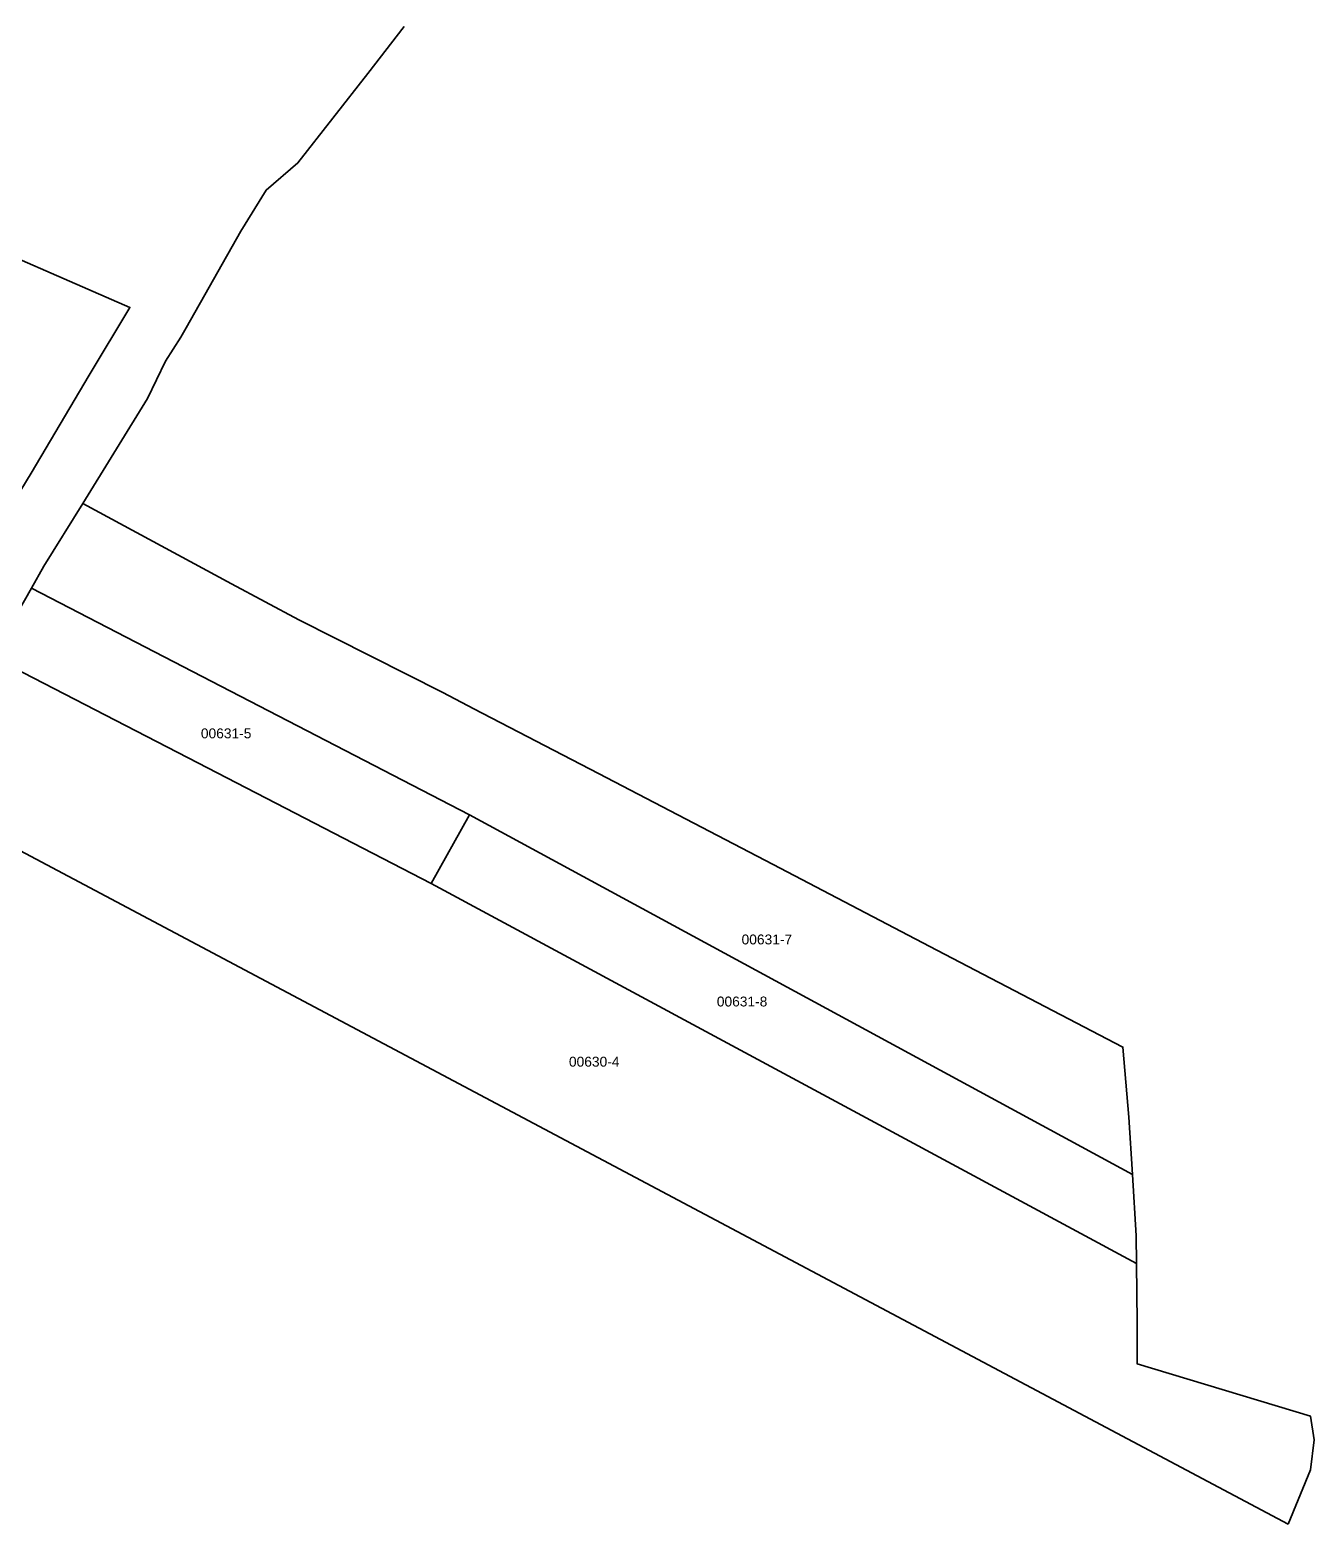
# Model space of a CAD drawing. Header units: millimetres. Extents: x 4648776 to 5245344, y -1029162 to -290533.
# Drawn here: x 4898753 to 5224363, y -1029162 to -650224 of the extents above; entities that cross this region are included whole.
import ezdxf

# ---------------------------------------------------------------- set-up
doc = ezdxf.new("R2010")
doc.units = ezdxf.units.MM
doc.header["$MEASUREMENT"] = 0
doc.layers.add('Drawing & Figure_Pen_No__7', color=7, linetype='Continuous', lineweight=35)
doc.styles.add('GENERATED_STYLE_2', font='arial.ttf')

msp = doc.modelspace()

# ---------------------------------------------------------------- linework, layer by layer
at = {"layer": 'Drawing & Figure_Pen_No__7', "color": 7, "linetype": 'Continuous', "lineweight": 35}
for points in [[(4993689.6248, -649337.2029), (4984467.6248, -661325.2029), (4966689.6248, -683978.2029), (4958629.6248, -690837.2029), (4952264.6248, -701277.2029), (4938382.6248, -725755.2029), (4937004.6248, -728185.2029), (4933168.6248, -734255.2029), (4928537.6248, -743724.2029), (4912186.6248, -770343.2029), (4902306.6248, -786262.2029), (4899202.6248, -791822.2029), (4889212.6248, -809223.2029)], [(4892183.6248, -774082.2029), (4899050.6248, -762604.2029), (4913785.6248, -737826.2029), (4924113.6248, -720612.2029), (4876723.6248, -699962.2029)]]:
    msp.add_lwpolyline(points, dxfattribs=at)
for points in [[(4912186.6248, -770343.2029), (4949871.6248, -790731.2029), (4966956.6248, -799797.2029), (5003476.6248, -818267.2029), (5011323.6248, -822368.2029), (5042952.6248, -838794.2029), (5087237.6248, -861848.2029), (5128665.6248, -883592.2029), (5175879.6248, -908203.2029), (5177364.6248, -925984.2029), (5178293.6248, -940502.2029), (5010222.6248, -849264.2029), (4949589.6248, -817892.2029), (4899202.6248, -791822.2029), (4902306.6248, -786262.2029)], [(4949589.6248, -817892.2029), (5010222.6248, -849264.2029), (5000532.6248, -866684.2029), (4941348.6248, -836091.2029), (4889212.6248, -809223.2029), (4899202.6248, -791822.2029)], [(5217763.6248, -1029162.2029), (4869053.6248, -844002.2029), (4878923.6248, -826919.2029), (4889212.6248, -809223.2029), (4941348.6248, -836091.2029), (5000532.6248, -866684.2029), (5070169.6248, -904216.2029), (5117338.6248, -929638.2029), (5179356.6248, -963064.2029), (5179512.6248, -978063.2029), (5179512.6248, -988523.2029), (5223412.6248, -1001765.2029), (5224362.6248, -1007755.2029), (5223411.6248, -1015415.2029)], [(5178293.6248, -940502.2029), (5179283.6248, -956024.2029), (5179356.6248, -963064.2029), (5117338.6248, -929638.2029), (5070169.6248, -904216.2029), (5000532.6248, -866684.2029), (5010222.6248, -849264.2029)]]:
    msp.add_lwpolyline(points, close=True, dxfattribs=at)

# ---------------------------------------------------------------- texts
at = {"layer": 'Drawing & Figure_Pen_No__7', "color": 7, "linetype": 'Continuous', "lineweight": 35, "char_height": 2500, "attachment_point": 7, "style": 'GENERATED_STYLE_2'}
for s, insert in [('\\A1;{\\pql;\\fArial|b0|i0|c0|p34;00631-5}', (4942102.912, -829910.7999)), ('\\A1;{\\pql;\\fArial|b0|i0|c0|p34;00631-7}', (5079202.5959, -882177.7102)), ('\\A1;{\\pql;\\fArial|b0|i0|c0|p34;00631-8}', (5072919.5959, -897916.7102)), ('\\A1;{\\pql;\\fArial|b0|i0|c0|p34;00630-4}', (5035426.7032, -913175.9359))]:
    msp.add_mtext(s, dxfattribs=dict(at, insert=insert))

doc.saveas('drawing.dxf')
